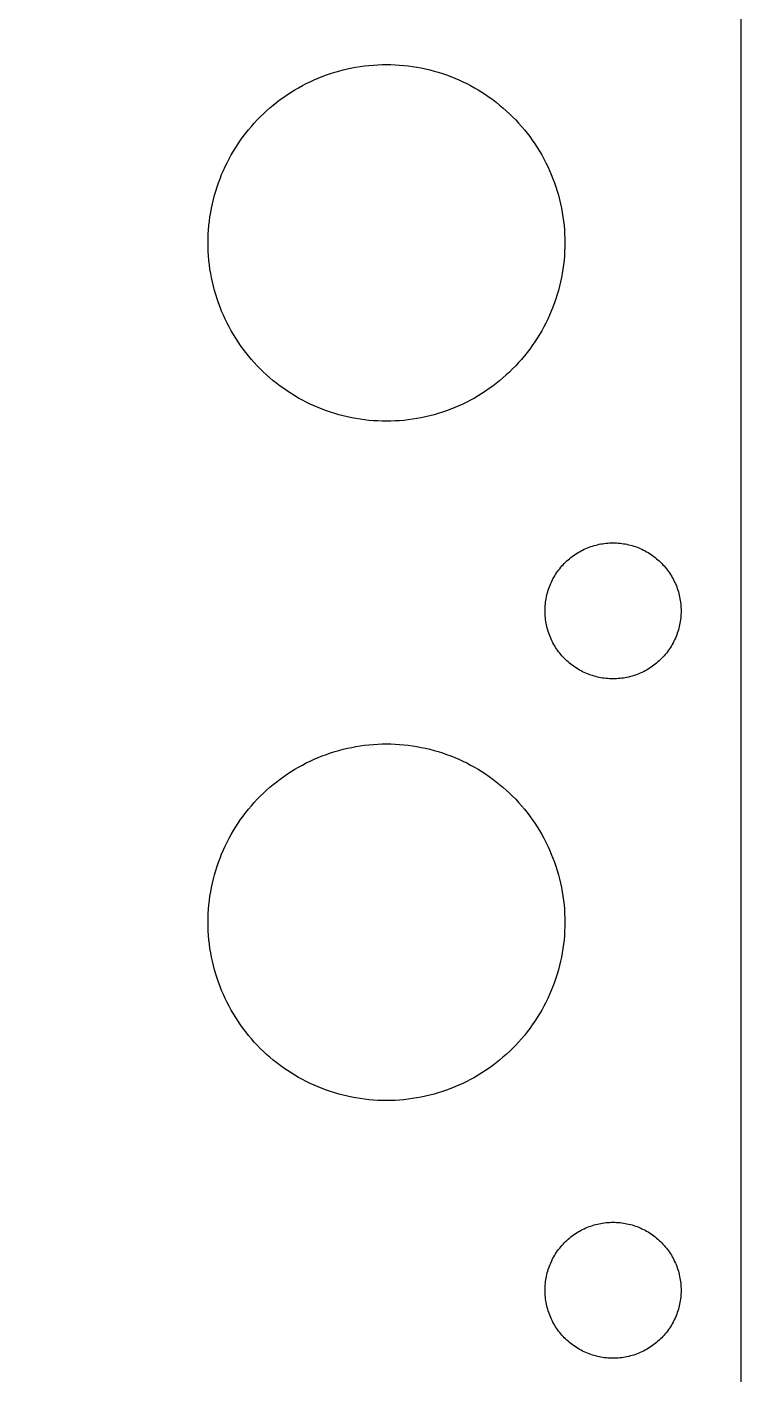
# Model space of a CAD drawing. Extents: x 9 to 70, y 0 to 129.
# Drawn here: x 53.56 to 69.57, y 67.22 to 97.44 of the extents above; entities that cross this region are included whole.
import ezdxf

# ---------------------------------------------------------------- set-up
doc = ezdxf.new("R2010")
doc.units = 0

msp = doc.modelspace()

# ---------------------------------------------------------------- linework, layer by layer
at = {"color": 5, "true_color": 0x0000ff}
msp.add_polyline3d([(69.56653, 0.3175, 0), (69.56653, 128.81762, 0), (8.94638, 128.81762, 0), (8.94638, 0.3175, 0), (69.56653, 0.3175, 0)], close=True, dxfattribs=at)
at = {"color": 34, "true_color": 0x008000}
for points in [[(8.946388, 0.3175, 0), (69.566536, 0.3175, 0), (69.566536, 128.817624, 0), (8.946388, 128.817624, 0), (8.946388, 0.3175, 0)], [(57.616598, 92.597478, 0), (57.617868, 92.695522, 0), (57.621424, 92.79382, 0), (57.62752, 92.89161, 0), (57.635902, 92.989654, 0), (57.64657, 93.08719, 0), (57.659778, 93.184472, 0), (57.675526, 93.281246, 0), (57.69356, 93.377766, 0), (57.71388, 93.473778, 0), (57.736486, 93.569282, 0), (57.761378, 93.664278, 0), (57.78881, 93.758512, 0), (57.818528, 93.852238, 0), (57.850532, 93.944948, 0), (57.884568, 94.03715, 0), (57.921144, 94.128082, 0), (57.959752, 94.218506, 0), (58.000646, 94.30766, 0), (58.043826, 94.395798, 0), (58.089038, 94.483174, 0), (58.136282, 94.569026, 0), (58.185558, 94.653862, 0), (58.23712, 94.737428, 0), (58.290714, 94.819724, 0), (58.34634, 94.90075, 0), (58.403744, 94.980252, 0), (58.46318, 95.058484, 0), (58.524648, 95.134938, 0), (58.58764, 95.210122, 0), (58.652918, 95.283782, 0), (58.71972, 95.355664, 0), (58.788046, 95.426022, 0), (58.858404, 95.494348, 0), (58.930286, 95.56115, 0), (59.003946, 95.626428, 0), (59.07913, 95.68942, 0), (59.155584, 95.750888, 0), (59.233816, 95.810324, 0), (59.313318, 95.867728, 0), (59.394344, 95.923354, 0), (59.47664, 95.976948, 0), (59.560206, 96.02851, 0), (59.645042, 96.077786, 0), (59.730894, 96.12503, 0), (59.81827, 96.170242, 0), (59.906408, 96.213422, 0), (59.995562, 96.254316, 0), (60.085986, 96.292924, 0), (60.176918, 96.3295, 0), (60.26912, 96.363536, 0), (60.36183, 96.39554, 0), (60.455556, 96.425258, 0), (60.54979, 96.45269, 0), (60.644786, 96.477582, 0), (60.74029, 96.500188, 0), (60.836302, 96.520508, 0), (60.932822, 96.538542, 0), (61.029596, 96.55429, 0), (61.126878, 96.567498, 0), (61.224414, 96.578166, 0), (61.322458, 96.586548, 0), (61.420248, 96.592644, 0), (61.518546, 96.5962, 0), (61.61659, 96.59747, 0), (61.714634, 96.5962, 0), (61.812932, 96.592644, 0), (61.910722, 96.586548, 0), (62.008766, 96.578166, 0), (62.106302, 96.567498, 0), (62.203584, 96.55429, 0), (62.300358, 96.538542, 0), (62.396878, 96.520508, 0), (62.49289, 96.500188, 0), (62.588394, 96.477582, 0), (62.68339, 96.45269, 0), (62.777624, 96.425258, 0), (62.87135, 96.39554, 0), (62.96406, 96.363536, 0), (63.056262, 96.3295, 0), (63.147194, 96.292924, 0), (63.237618, 96.254316, 0), (63.326772, 96.213422, 0), (63.41491, 96.170242, 0), (63.502286, 96.12503, 0), (63.588138, 96.077786, 0), (63.672974, 96.02851, 0), (63.75654, 95.976948, 0), (63.838836, 95.923354, 0), (63.919862, 95.867728, 0), (63.999364, 95.810324, 0), (64.077596, 95.750888, 0), (64.15405, 95.68942, 0), (64.229234, 95.626428, 0), (64.302894, 95.56115, 0), (64.374776, 95.494348, 0), (64.445134, 95.426022, 0), (64.51346, 95.355664, 0), (64.580262, 95.283782, 0), (64.64554, 95.210122, 0), (64.708532, 95.134938, 0), (64.77, 95.058484, 0), (64.829436, 94.980252, 0), (64.88684, 94.90075, 0), (64.942466, 94.819724, 0), (64.99606, 94.737428, 0), (65.047622, 94.653862, 0), (65.096898, 94.569026, 0), (65.144142, 94.483174, 0), (65.189354, 94.395798, 0), (65.232534, 94.30766, 0), (65.273428, 94.218506, 0), (65.312036, 94.128082, 0), (65.348612, 94.03715, 0), (65.382648, 93.944948, 0), (65.414652, 93.852238, 0), (65.44437, 93.758512, 0), (65.471802, 93.664278, 0), (65.496694, 93.569282, 0), (65.5193, 93.473778, 0), (65.53962, 93.377766, 0), (65.557654, 93.281246, 0), (65.573402, 93.184472, 0), (65.58661, 93.08719, 0), (65.597278, 92.989654, 0), (65.60566, 92.89161, 0), (65.611756, 92.79382, 0), (65.615312, 92.695522, 0), (65.616582, 92.597478, 0), (65.615312, 92.499434, 0), (65.611756, 92.401136, 0), (65.60566, 92.303346, 0), (65.597278, 92.205302, 0), (65.58661, 92.107766, 0), (65.573402, 92.010484, 0), (65.557654, 91.91371, 0), (65.53962, 91.81719, 0), (65.5193, 91.721178, 0), (65.496694, 91.625674, 0), (65.471802, 91.530678, 0), (65.44437, 91.436444, 0), (65.414652, 91.342718, 0), (65.382648, 91.250008, 0), (65.348612, 91.157806, 0), (65.312036, 91.066874, 0), (65.273428, 90.97645, 0), (65.232534, 90.887296, 0), (65.189354, 90.799158, 0), (65.144142, 90.711782, 0), (65.096898, 90.62593, 0), (65.047622, 90.541094, 0), (64.99606, 90.457528, 0), (64.942466, 90.375232, 0), (64.88684, 90.294206, 0), (64.829436, 90.214704, 0), (64.77, 90.136472, 0), (64.708532, 90.060018, 0), (64.64554, 89.984834, 0), (64.580262, 89.911174, 0), (64.51346, 89.839292, 0), (64.445134, 89.768934, 0), (64.374776, 89.700608, 0), (64.302894, 89.633806, 0), (64.229234, 89.568528, 0), (64.15405, 89.505536, 0), (64.077596, 89.444068, 0), (63.999364, 89.384632, 0), (63.919862, 89.327228, 0), (63.838836, 89.271602, 0), (63.75654, 89.218008, 0), (63.672974, 89.166446, 0), (63.588138, 89.11717, 0), (63.502286, 89.069926, 0), (63.41491, 89.024714, 0), (63.326772, 88.981534, 0), (63.237618, 88.94064, 0), (63.147194, 88.902032, 0), (63.056262, 88.865456, 0), (62.96406, 88.83142, 0), (62.87135, 88.799416, 0), (62.777624, 88.769698, 0), (62.68339, 88.742266, 0), (62.588394, 88.717374, 0), (62.49289, 88.694768, 0), (62.396878, 88.674448, 0), (62.300358, 88.656414, 0), (62.203584, 88.640666, 0), (62.106302, 88.627458, 0), (62.008766, 88.61679, 0), (61.910722, 88.608408, 0), (61.812932, 88.602312, 0), (61.714634, 88.598756, 0), (61.61659, 88.597486, 0), (61.518546, 88.598756, 0), (61.420248, 88.602312, 0), (61.322458, 88.608408, 0), (61.224414, 88.61679, 0), (61.126878, 88.627458, 0), (61.029596, 88.640666, 0), (60.932822, 88.656414, 0), (60.836302, 88.674448, 0), (60.74029, 88.694768, 0), (60.644786, 88.717374, 0), (60.54979, 88.742266, 0), (60.455556, 88.769698, 0), (60.36183, 88.799416, 0), (60.26912, 88.83142, 0), (60.176918, 88.865456, 0), (60.085986, 88.902032, 0), (59.995562, 88.94064, 0), (59.906408, 88.981534, 0), (59.81827, 89.024714, 0), (59.730894, 89.069926, 0), (59.645042, 89.11717, 0), (59.560206, 89.166446, 0), (59.47664, 89.218008, 0), (59.394344, 89.271602, 0), (59.313318, 89.327228, 0), (59.233816, 89.384632, 0), (59.155584, 89.444068, 0), (59.07913, 89.505536, 0), (59.003946, 89.568528, 0), (58.930286, 89.633806, 0), (58.858404, 89.700608, 0), (58.788046, 89.768934, 0), (58.71972, 89.839292, 0), (58.652918, 89.911174, 0), (58.58764, 89.984834, 0), (58.524648, 90.060018, 0), (58.46318, 90.136472, 0), (58.403744, 90.214704, 0), (58.34634, 90.294206, 0), (58.290714, 90.375232, 0), (58.23712, 90.457528, 0), (58.185558, 90.541094, 0), (58.136282, 90.62593, 0), (58.089038, 90.711782, 0), (58.043826, 90.799158, 0), (58.000646, 90.887296, 0), (57.959752, 90.97645, 0), (57.921144, 91.066874, 0), (57.884568, 91.157806, 0), (57.850532, 91.250008, 0), (57.818528, 91.342718, 0), (57.78881, 91.436444, 0), (57.761378, 91.530678, 0), (57.736486, 91.625674, 0), (57.71388, 91.721178, 0), (57.69356, 91.81719, 0), (57.675526, 91.91371, 0), (57.659778, 92.010484, 0), (57.64657, 92.107766, 0), (57.635902, 92.205302, 0), (57.62752, 92.303346, 0), (57.621424, 92.401136, 0), (57.617868, 92.499434, 0), (57.616598, 92.597478, 0)], [(65.171574, 84.342478, 0), (65.172082, 84.381848, 0), (65.173606, 84.420964, 0), (65.176146, 84.46008, 0), (65.179702, 84.499196, 0), (65.184274, 84.538312, 0), (65.189862, 84.577174, 0), (65.196212, 84.615782, 0), (65.203832, 84.65439, 0), (65.212468, 84.692744, 0), (65.221866, 84.730844, 0), (65.23228, 84.76869, 0), (65.24371, 84.806282, 0), (65.256156, 84.84362, 0), (65.269618, 84.88045, 0), (65.283842, 84.917026, 0), (65.299082, 84.953094, 0), (65.315338, 84.988908, 0), (65.332356, 85.024214, 0), (65.35039, 85.059266, 0), (65.36944, 85.093556, 0), (65.389252, 85.127592, 0), (65.409826, 85.160866, 0), (65.431416, 85.193886, 0), (65.453768, 85.226144, 0), (65.476882, 85.257894, 0), (65.500758, 85.288882, 0), (65.52565, 85.319362, 0), (65.55105, 85.349334, 0), (65.577466, 85.37829, 0), (65.60439, 85.406738, 0), (65.63233, 85.434678, 0), (65.660778, 85.461602, 0), (65.689734, 85.488018, 0), (65.719706, 85.513418, 0), (65.750186, 85.53831, 0), (65.781174, 85.562186, 0), (65.812924, 85.5853, 0), (65.845182, 85.607652, 0), (65.878202, 85.629242, 0), (65.911476, 85.649816, 0), (65.945512, 85.669628, 0), (65.979802, 85.688678, 0), (66.014854, 85.706712, 0), (66.05016, 85.72373, 0), (66.085974, 85.739986, 0), (66.122042, 85.755226, 0), (66.158618, 85.76945, 0), (66.195448, 85.782912, 0), (66.232786, 85.795358, 0), (66.270378, 85.806788, 0), (66.308224, 85.817202, 0), (66.346324, 85.8266, 0), (66.384678, 85.835236, 0), (66.423286, 85.842856, 0), (66.461894, 85.849206, 0), (66.500756, 85.854794, 0), (66.539872, 85.859366, 0), (66.578988, 85.862922, 0), (66.618104, 85.865462, 0), (66.65722, 85.866986, 0), (66.69659, 85.867494, 0), (66.73596, 85.866986, 0), (66.775076, 85.865462, 0), (66.814192, 85.862922, 0), (66.853308, 85.859366, 0), (66.892424, 85.854794, 0), (66.931286, 85.849206, 0), (66.969894, 85.842856, 0), (67.008502, 85.835236, 0), (67.046856, 85.8266, 0), (67.084956, 85.817202, 0), (67.122802, 85.806788, 0), (67.160394, 85.795358, 0), (67.197732, 85.782912, 0), (67.234562, 85.76945, 0), (67.271138, 85.755226, 0), (67.307206, 85.739986, 0), (67.34302, 85.72373, 0), (67.378326, 85.706712, 0), (67.413378, 85.688678, 0), (67.447668, 85.669628, 0), (67.481704, 85.649816, 0), (67.514978, 85.629242, 0), (67.547998, 85.607652, 0), (67.580256, 85.5853, 0), (67.612006, 85.562186, 0), (67.642994, 85.53831, 0), (67.673474, 85.513418, 0), (67.703446, 85.488018, 0), (67.732402, 85.461602, 0), (67.76085, 85.434678, 0), (67.78879, 85.406738, 0), (67.815714, 85.37829, 0), (67.84213, 85.349334, 0), (67.86753, 85.319362, 0), (67.892422, 85.288882, 0), (67.916298, 85.257894, 0), (67.939412, 85.226144, 0), (67.961764, 85.193886, 0), (67.983354, 85.160866, 0), (68.003928, 85.127592, 0), (68.02374, 85.093556, 0), (68.04279, 85.059266, 0), (68.060824, 85.024214, 0), (68.077842, 84.988908, 0), (68.094098, 84.953094, 0), (68.109338, 84.917026, 0), (68.123562, 84.88045, 0), (68.137024, 84.84362, 0), (68.14947, 84.806282, 0), (68.1609, 84.76869, 0), (68.171314, 84.730844, 0), (68.180712, 84.692744, 0), (68.189348, 84.65439, 0), (68.196968, 84.615782, 0), (68.203318, 84.577174, 0), (68.208906, 84.538312, 0), (68.213478, 84.499196, 0), (68.217034, 84.46008, 0), (68.219574, 84.420964, 0), (68.221098, 84.381848, 0), (68.221606, 84.342478, 0), (68.221098, 84.303108, 0), (68.219574, 84.263992, 0), (68.217034, 84.224876, 0), (68.213478, 84.18576, 0), (68.208906, 84.146644, 0), (68.203318, 84.107782, 0), (68.196968, 84.069174, 0), (68.189348, 84.030566, 0), (68.180712, 83.992212, 0), (68.171314, 83.954112, 0), (68.1609, 83.916266, 0), (68.14947, 83.878674, 0), (68.137024, 83.841336, 0), (68.123562, 83.804506, 0), (68.109338, 83.76793, 0), (68.094098, 83.731862, 0), (68.077842, 83.696048, 0), (68.060824, 83.660742, 0), (68.04279, 83.62569, 0), (68.02374, 83.5914, 0), (68.003928, 83.557364, 0), (67.983354, 83.52409, 0), (67.961764, 83.49107, 0), (67.939412, 83.458812, 0), (67.916298, 83.427062, 0), (67.892422, 83.396074, 0), (67.86753, 83.365594, 0), (67.84213, 83.335622, 0), (67.815714, 83.306666, 0), (67.78879, 83.278218, 0), (67.76085, 83.250278, 0), (67.732402, 83.223354, 0), (67.703446, 83.196938, 0), (67.673474, 83.171538, 0), (67.642994, 83.146646, 0), (67.612006, 83.12277, 0), (67.580256, 83.099656, 0), (67.547998, 83.077304, 0), (67.514978, 83.055714, 0), (67.481704, 83.03514, 0), (67.447668, 83.015328, 0), (67.413378, 82.996278, 0), (67.378326, 82.978244, 0), (67.34302, 82.961226, 0), (67.307206, 82.94497, 0), (67.271138, 82.92973, 0), (67.234562, 82.915506, 0), (67.197732, 82.902044, 0), (67.160394, 82.889598, 0), (67.122802, 82.878168, 0), (67.084956, 82.867754, 0), (67.046856, 82.858356, 0), (67.008502, 82.84972, 0), (66.969894, 82.8421, 0), (66.931286, 82.83575, 0), (66.892424, 82.830162, 0), (66.853308, 82.82559, 0), (66.814192, 82.822034, 0), (66.775076, 82.819494, 0), (66.73596, 82.81797, 0), (66.69659, 82.817462, 0), (66.65722, 82.81797, 0), (66.618104, 82.819494, 0), (66.578988, 82.822034, 0), (66.539872, 82.82559, 0), (66.500756, 82.830162, 0), (66.461894, 82.83575, 0), (66.423286, 82.8421, 0), (66.384678, 82.84972, 0), (66.346324, 82.858356, 0), (66.308224, 82.867754, 0), (66.270378, 82.878168, 0), (66.232786, 82.889598, 0), (66.195448, 82.902044, 0), (66.158618, 82.915506, 0), (66.122042, 82.92973, 0), (66.085974, 82.94497, 0), (66.05016, 82.961226, 0), (66.014854, 82.978244, 0), (65.979802, 82.996278, 0), (65.945512, 83.015328, 0), (65.911476, 83.03514, 0), (65.878202, 83.055714, 0), (65.845182, 83.077304, 0), (65.812924, 83.099656, 0), (65.781174, 83.12277, 0), (65.750186, 83.146646, 0), (65.719706, 83.171538, 0), (65.689734, 83.196938, 0), (65.660778, 83.223354, 0), (65.63233, 83.250278, 0), (65.60439, 83.278218, 0), (65.577466, 83.306666, 0), (65.55105, 83.335622, 0), (65.52565, 83.365594, 0), (65.500758, 83.396074, 0), (65.476882, 83.427062, 0), (65.453768, 83.458812, 0), (65.431416, 83.49107, 0), (65.409826, 83.52409, 0), (65.389252, 83.557364, 0), (65.36944, 83.5914, 0), (65.35039, 83.62569, 0), (65.332356, 83.660742, 0), (65.315338, 83.696048, 0), (65.299082, 83.731862, 0), (65.283842, 83.76793, 0), (65.269618, 83.804506, 0), (65.256156, 83.841336, 0), (65.24371, 83.878674, 0), (65.23228, 83.916266, 0), (65.221866, 83.954112, 0), (65.212468, 83.992212, 0), (65.203832, 84.030566, 0), (65.196212, 84.069174, 0), (65.189862, 84.107782, 0), (65.184274, 84.146644, 0), (65.179702, 84.18576, 0), (65.176146, 84.224876, 0), (65.173606, 84.263992, 0), (65.172082, 84.303108, 0), (65.171574, 84.342478, 0)], [(57.616598, 77.357478, 0), (57.617868, 77.455522, 0), (57.621424, 77.55382, 0), (57.62752, 77.65161, 0), (57.635902, 77.749654, 0), (57.64657, 77.84719, 0), (57.659778, 77.944472, 0), (57.675526, 78.041246, 0), (57.69356, 78.137766, 0), (57.71388, 78.233778, 0), (57.736486, 78.329282, 0), (57.761378, 78.424278, 0), (57.78881, 78.518512, 0), (57.818528, 78.612238, 0), (57.850532, 78.704948, 0), (57.884568, 78.79715, 0), (57.921144, 78.888082, 0), (57.959752, 78.978506, 0), (58.000646, 79.06766, 0), (58.043826, 79.155798, 0), (58.089038, 79.243174, 0), (58.136282, 79.329026, 0), (58.185558, 79.413862, 0), (58.23712, 79.497428, 0), (58.290714, 79.579724, 0), (58.34634, 79.66075, 0), (58.403744, 79.740252, 0), (58.46318, 79.818484, 0), (58.524648, 79.894938, 0), (58.58764, 79.970122, 0), (58.652918, 80.043782, 0), (58.71972, 80.115664, 0), (58.788046, 80.186022, 0), (58.858404, 80.254348, 0), (58.930286, 80.32115, 0), (59.003946, 80.386428, 0), (59.07913, 80.44942, 0), (59.155584, 80.510888, 0), (59.233816, 80.570324, 0), (59.313318, 80.627728, 0), (59.394344, 80.683354, 0), (59.47664, 80.736948, 0), (59.560206, 80.78851, 0), (59.645042, 80.837786, 0), (59.730894, 80.88503, 0), (59.81827, 80.930242, 0), (59.906408, 80.973422, 0), (59.995562, 81.014316, 0), (60.085986, 81.052924, 0), (60.176918, 81.0895, 0), (60.26912, 81.123536, 0), (60.36183, 81.15554, 0), (60.455556, 81.185258, 0), (60.54979, 81.21269, 0), (60.644786, 81.237582, 0), (60.74029, 81.260188, 0), (60.836302, 81.280508, 0), (60.932822, 81.298542, 0), (61.029596, 81.31429, 0), (61.126878, 81.327498, 0), (61.224414, 81.338166, 0), (61.322458, 81.346548, 0), (61.420248, 81.352644, 0), (61.518546, 81.3562, 0), (61.61659, 81.35747, 0), (61.714634, 81.3562, 0), (61.812932, 81.352644, 0), (61.910722, 81.346548, 0), (62.008766, 81.338166, 0), (62.106302, 81.327498, 0), (62.203584, 81.31429, 0), (62.300358, 81.298542, 0), (62.396878, 81.280508, 0), (62.49289, 81.260188, 0), (62.588394, 81.237582, 0), (62.68339, 81.21269, 0), (62.777624, 81.185258, 0), (62.87135, 81.15554, 0), (62.96406, 81.123536, 0), (63.056262, 81.0895, 0), (63.147194, 81.052924, 0), (63.237618, 81.014316, 0), (63.326772, 80.973422, 0), (63.41491, 80.930242, 0), (63.502286, 80.88503, 0), (63.588138, 80.837786, 0), (63.672974, 80.78851, 0), (63.75654, 80.736948, 0), (63.838836, 80.683354, 0), (63.919862, 80.627728, 0), (63.999364, 80.570324, 0), (64.077596, 80.510888, 0), (64.15405, 80.44942, 0), (64.229234, 80.386428, 0), (64.302894, 80.32115, 0), (64.374776, 80.254348, 0), (64.445134, 80.186022, 0), (64.51346, 80.115664, 0), (64.580262, 80.043782, 0), (64.64554, 79.970122, 0), (64.708532, 79.894938, 0), (64.77, 79.818484, 0), (64.829436, 79.740252, 0), (64.88684, 79.66075, 0), (64.942466, 79.579724, 0), (64.99606, 79.497428, 0), (65.047622, 79.413862, 0), (65.096898, 79.329026, 0), (65.144142, 79.243174, 0), (65.189354, 79.155798, 0), (65.232534, 79.06766, 0), (65.273428, 78.978506, 0), (65.312036, 78.888082, 0), (65.348612, 78.79715, 0), (65.382648, 78.704948, 0), (65.414652, 78.612238, 0), (65.44437, 78.518512, 0), (65.471802, 78.424278, 0), (65.496694, 78.329282, 0), (65.5193, 78.233778, 0), (65.53962, 78.137766, 0), (65.557654, 78.041246, 0), (65.573402, 77.944472, 0), (65.58661, 77.84719, 0), (65.597278, 77.749654, 0), (65.60566, 77.65161, 0), (65.611756, 77.55382, 0), (65.615312, 77.455522, 0), (65.616582, 77.357478, 0), (65.615312, 77.259434, 0), (65.611756, 77.161136, 0), (65.60566, 77.063346, 0), (65.597278, 76.965302, 0), (65.58661, 76.867766, 0), (65.573402, 76.770484, 0), (65.557654, 76.67371, 0), (65.53962, 76.57719, 0), (65.5193, 76.481178, 0), (65.496694, 76.385674, 0), (65.471802, 76.290678, 0), (65.44437, 76.196444, 0), (65.414652, 76.102718, 0), (65.382648, 76.010008, 0), (65.348612, 75.917806, 0), (65.312036, 75.826874, 0), (65.273428, 75.73645, 0), (65.232534, 75.647296, 0), (65.189354, 75.559158, 0), (65.144142, 75.471782, 0), (65.096898, 75.38593, 0), (65.047622, 75.301094, 0), (64.99606, 75.217528, 0), (64.942466, 75.135232, 0), (64.88684, 75.054206, 0), (64.829436, 74.974704, 0), (64.77, 74.896472, 0), (64.708532, 74.820018, 0), (64.64554, 74.744834, 0), (64.580262, 74.671174, 0), (64.51346, 74.599292, 0), (64.445134, 74.528934, 0), (64.374776, 74.460608, 0), (64.302894, 74.393806, 0), (64.229234, 74.328528, 0), (64.15405, 74.265536, 0), (64.077596, 74.204068, 0), (63.999364, 74.144632, 0), (63.919862, 74.087228, 0), (63.838836, 74.031602, 0), (63.75654, 73.978008, 0), (63.672974, 73.926446, 0), (63.588138, 73.87717, 0), (63.502286, 73.829926, 0), (63.41491, 73.784714, 0), (63.326772, 73.741534, 0), (63.237618, 73.70064, 0), (63.147194, 73.662032, 0), (63.056262, 73.625456, 0), (62.96406, 73.59142, 0), (62.87135, 73.559416, 0), (62.777624, 73.529698, 0), (62.68339, 73.502266, 0), (62.588394, 73.477374, 0), (62.49289, 73.454768, 0), (62.396878, 73.434448, 0), (62.300358, 73.416414, 0), (62.203584, 73.400666, 0), (62.106302, 73.387458, 0), (62.008766, 73.37679, 0), (61.910722, 73.368408, 0), (61.812932, 73.362312, 0), (61.714634, 73.358756, 0), (61.61659, 73.357486, 0), (61.518546, 73.358756, 0), (61.420248, 73.362312, 0), (61.322458, 73.368408, 0), (61.224414, 73.37679, 0), (61.126878, 73.387458, 0), (61.029596, 73.400666, 0), (60.932822, 73.416414, 0), (60.836302, 73.434448, 0), (60.74029, 73.454768, 0), (60.644786, 73.477374, 0), (60.54979, 73.502266, 0), (60.455556, 73.529698, 0), (60.36183, 73.559416, 0), (60.26912, 73.59142, 0), (60.176918, 73.625456, 0), (60.085986, 73.662032, 0), (59.995562, 73.70064, 0), (59.906408, 73.741534, 0), (59.81827, 73.784714, 0), (59.730894, 73.829926, 0), (59.645042, 73.87717, 0), (59.560206, 73.926446, 0), (59.47664, 73.978008, 0), (59.394344, 74.031602, 0), (59.313318, 74.087228, 0), (59.233816, 74.144632, 0), (59.155584, 74.204068, 0), (59.07913, 74.265536, 0), (59.003946, 74.328528, 0), (58.930286, 74.393806, 0), (58.858404, 74.460608, 0), (58.788046, 74.528934, 0), (58.71972, 74.599292, 0), (58.652918, 74.671174, 0), (58.58764, 74.744834, 0), (58.524648, 74.820018, 0), (58.46318, 74.896472, 0), (58.403744, 74.974704, 0), (58.34634, 75.054206, 0), (58.290714, 75.135232, 0), (58.23712, 75.217528, 0), (58.185558, 75.301094, 0), (58.136282, 75.38593, 0), (58.089038, 75.471782, 0), (58.043826, 75.559158, 0), (58.000646, 75.647296, 0), (57.959752, 75.73645, 0), (57.921144, 75.826874, 0), (57.884568, 75.917806, 0), (57.850532, 76.010008, 0), (57.818528, 76.102718, 0), (57.78881, 76.196444, 0), (57.761378, 76.290678, 0), (57.736486, 76.385674, 0), (57.71388, 76.481178, 0), (57.69356, 76.57719, 0), (57.675526, 76.67371, 0), (57.659778, 76.770484, 0), (57.64657, 76.867766, 0), (57.635902, 76.965302, 0), (57.62752, 77.063346, 0), (57.621424, 77.161136, 0), (57.617868, 77.259434, 0), (57.616598, 77.357478, 0)], [(65.171574, 69.102478, 0), (65.172082, 69.141848, 0), (65.173606, 69.180964, 0), (65.176146, 69.22008, 0), (65.179702, 69.259196, 0), (65.184274, 69.298312, 0), (65.189862, 69.337174, 0), (65.196212, 69.375782, 0), (65.203832, 69.41439, 0), (65.212468, 69.452744, 0), (65.221866, 69.490844, 0), (65.23228, 69.52869, 0), (65.24371, 69.566282, 0), (65.256156, 69.60362, 0), (65.269618, 69.64045, 0), (65.283842, 69.677026, 0), (65.299082, 69.713094, 0), (65.315338, 69.748908, 0), (65.332356, 69.784214, 0), (65.35039, 69.819266, 0), (65.36944, 69.853556, 0), (65.389252, 69.887592, 0), (65.409826, 69.920866, 0), (65.431416, 69.953886, 0), (65.453768, 69.986144, 0), (65.476882, 70.017894, 0), (65.500758, 70.048882, 0), (65.52565, 70.079362, 0), (65.55105, 70.109334, 0), (65.577466, 70.13829, 0), (65.60439, 70.166738, 0), (65.63233, 70.194678, 0), (65.660778, 70.221602, 0), (65.689734, 70.248018, 0), (65.719706, 70.273418, 0), (65.750186, 70.29831, 0), (65.781174, 70.322186, 0), (65.812924, 70.3453, 0), (65.845182, 70.367652, 0), (65.878202, 70.389242, 0), (65.911476, 70.409816, 0), (65.945512, 70.429628, 0), (65.979802, 70.448678, 0), (66.014854, 70.466712, 0), (66.05016, 70.48373, 0), (66.085974, 70.499986, 0), (66.122042, 70.515226, 0), (66.158618, 70.52945, 0), (66.195448, 70.542912, 0), (66.232786, 70.555358, 0), (66.270378, 70.566788, 0), (66.308224, 70.577202, 0), (66.346324, 70.5866, 0), (66.384678, 70.595236, 0), (66.423286, 70.602856, 0), (66.461894, 70.609206, 0), (66.500756, 70.614794, 0), (66.539872, 70.619366, 0), (66.578988, 70.622922, 0), (66.618104, 70.625462, 0), (66.65722, 70.626986, 0), (66.69659, 70.627494, 0), (66.73596, 70.626986, 0), (66.775076, 70.625462, 0), (66.814192, 70.622922, 0), (66.853308, 70.619366, 0), (66.892424, 70.614794, 0), (66.931286, 70.609206, 0), (66.969894, 70.602856, 0), (67.008502, 70.595236, 0), (67.046856, 70.5866, 0), (67.084956, 70.577202, 0), (67.122802, 70.566788, 0), (67.160394, 70.555358, 0), (67.197732, 70.542912, 0), (67.234562, 70.52945, 0), (67.271138, 70.515226, 0), (67.307206, 70.499986, 0), (67.34302, 70.48373, 0), (67.378326, 70.466712, 0), (67.413378, 70.448678, 0), (67.447668, 70.429628, 0), (67.481704, 70.409816, 0), (67.514978, 70.389242, 0), (67.547998, 70.367652, 0), (67.580256, 70.3453, 0), (67.612006, 70.322186, 0), (67.642994, 70.29831, 0), (67.673474, 70.273418, 0), (67.703446, 70.248018, 0), (67.732402, 70.221602, 0), (67.76085, 70.194678, 0), (67.78879, 70.166738, 0), (67.815714, 70.13829, 0), (67.84213, 70.109334, 0), (67.86753, 70.079362, 0), (67.892422, 70.048882, 0), (67.916298, 70.017894, 0), (67.939412, 69.986144, 0), (67.961764, 69.953886, 0), (67.983354, 69.920866, 0), (68.003928, 69.887592, 0), (68.02374, 69.853556, 0), (68.04279, 69.819266, 0), (68.060824, 69.784214, 0), (68.077842, 69.748908, 0), (68.094098, 69.713094, 0), (68.109338, 69.677026, 0), (68.123562, 69.64045, 0), (68.137024, 69.60362, 0), (68.14947, 69.566282, 0), (68.1609, 69.52869, 0), (68.171314, 69.490844, 0), (68.180712, 69.452744, 0), (68.189348, 69.41439, 0), (68.196968, 69.375782, 0), (68.203318, 69.337174, 0), (68.208906, 69.298312, 0), (68.213478, 69.259196, 0), (68.217034, 69.22008, 0), (68.219574, 69.180964, 0), (68.221098, 69.141848, 0), (68.221606, 69.102478, 0), (68.221098, 69.063108, 0), (68.219574, 69.023992, 0), (68.217034, 68.984876, 0), (68.213478, 68.94576, 0), (68.208906, 68.906644, 0), (68.203318, 68.867782, 0), (68.196968, 68.829174, 0), (68.189348, 68.790566, 0), (68.180712, 68.752212, 0), (68.171314, 68.714112, 0), (68.1609, 68.676266, 0), (68.14947, 68.638674, 0), (68.137024, 68.601336, 0), (68.123562, 68.564506, 0), (68.109338, 68.52793, 0), (68.094098, 68.491862, 0), (68.077842, 68.456048, 0), (68.060824, 68.420742, 0), (68.04279, 68.38569, 0), (68.02374, 68.3514, 0), (68.003928, 68.317364, 0), (67.983354, 68.28409, 0), (67.961764, 68.25107, 0), (67.939412, 68.218812, 0), (67.916298, 68.187062, 0), (67.892422, 68.156074, 0), (67.86753, 68.125594, 0), (67.84213, 68.095622, 0), (67.815714, 68.066666, 0), (67.78879, 68.038218, 0), (67.76085, 68.010278, 0), (67.732402, 67.983354, 0), (67.703446, 67.956938, 0), (67.673474, 67.931538, 0), (67.642994, 67.906646, 0), (67.612006, 67.88277, 0), (67.580256, 67.859656, 0), (67.547998, 67.837304, 0), (67.514978, 67.815714, 0), (67.481704, 67.79514, 0), (67.447668, 67.775328, 0), (67.413378, 67.756278, 0), (67.378326, 67.738244, 0), (67.34302, 67.721226, 0), (67.307206, 67.70497, 0), (67.271138, 67.68973, 0), (67.234562, 67.675506, 0), (67.197732, 67.662044, 0), (67.160394, 67.649598, 0), (67.122802, 67.638168, 0), (67.084956, 67.627754, 0), (67.046856, 67.618356, 0), (67.008502, 67.60972, 0), (66.969894, 67.6021, 0), (66.931286, 67.59575, 0), (66.892424, 67.590162, 0), (66.853308, 67.58559, 0), (66.814192, 67.582034, 0), (66.775076, 67.579494, 0), (66.73596, 67.57797, 0), (66.69659, 67.577462, 0), (66.65722, 67.57797, 0), (66.618104, 67.579494, 0), (66.578988, 67.582034, 0), (66.539872, 67.58559, 0), (66.500756, 67.590162, 0), (66.461894, 67.59575, 0), (66.423286, 67.6021, 0), (66.384678, 67.60972, 0), (66.346324, 67.618356, 0), (66.308224, 67.627754, 0), (66.270378, 67.638168, 0), (66.232786, 67.649598, 0), (66.195448, 67.662044, 0), (66.158618, 67.675506, 0), (66.122042, 67.68973, 0), (66.085974, 67.70497, 0), (66.05016, 67.721226, 0), (66.014854, 67.738244, 0), (65.979802, 67.756278, 0), (65.945512, 67.775328, 0), (65.911476, 67.79514, 0), (65.878202, 67.815714, 0), (65.845182, 67.837304, 0), (65.812924, 67.859656, 0), (65.781174, 67.88277, 0), (65.750186, 67.906646, 0), (65.719706, 67.931538, 0), (65.689734, 67.956938, 0), (65.660778, 67.983354, 0), (65.63233, 68.010278, 0), (65.60439, 68.038218, 0), (65.577466, 68.066666, 0), (65.55105, 68.095622, 0), (65.52565, 68.125594, 0), (65.500758, 68.156074, 0), (65.476882, 68.187062, 0), (65.453768, 68.218812, 0), (65.431416, 68.25107, 0), (65.409826, 68.28409, 0), (65.389252, 68.317364, 0), (65.36944, 68.3514, 0), (65.35039, 68.38569, 0), (65.332356, 68.420742, 0), (65.315338, 68.456048, 0), (65.299082, 68.491862, 0), (65.283842, 68.52793, 0), (65.269618, 68.564506, 0), (65.256156, 68.601336, 0), (65.24371, 68.638674, 0), (65.23228, 68.676266, 0), (65.221866, 68.714112, 0), (65.212468, 68.752212, 0), (65.203832, 68.790566, 0), (65.196212, 68.829174, 0), (65.189862, 68.867782, 0), (65.184274, 68.906644, 0), (65.179702, 68.94576, 0), (65.176146, 68.984876, 0), (65.173606, 69.023992, 0), (65.172082, 69.063108, 0), (65.171574, 69.102478, 0)]]:
    msp.add_polyline3d(points, close=True, dxfattribs=at)

doc.saveas('drawing.dxf')
